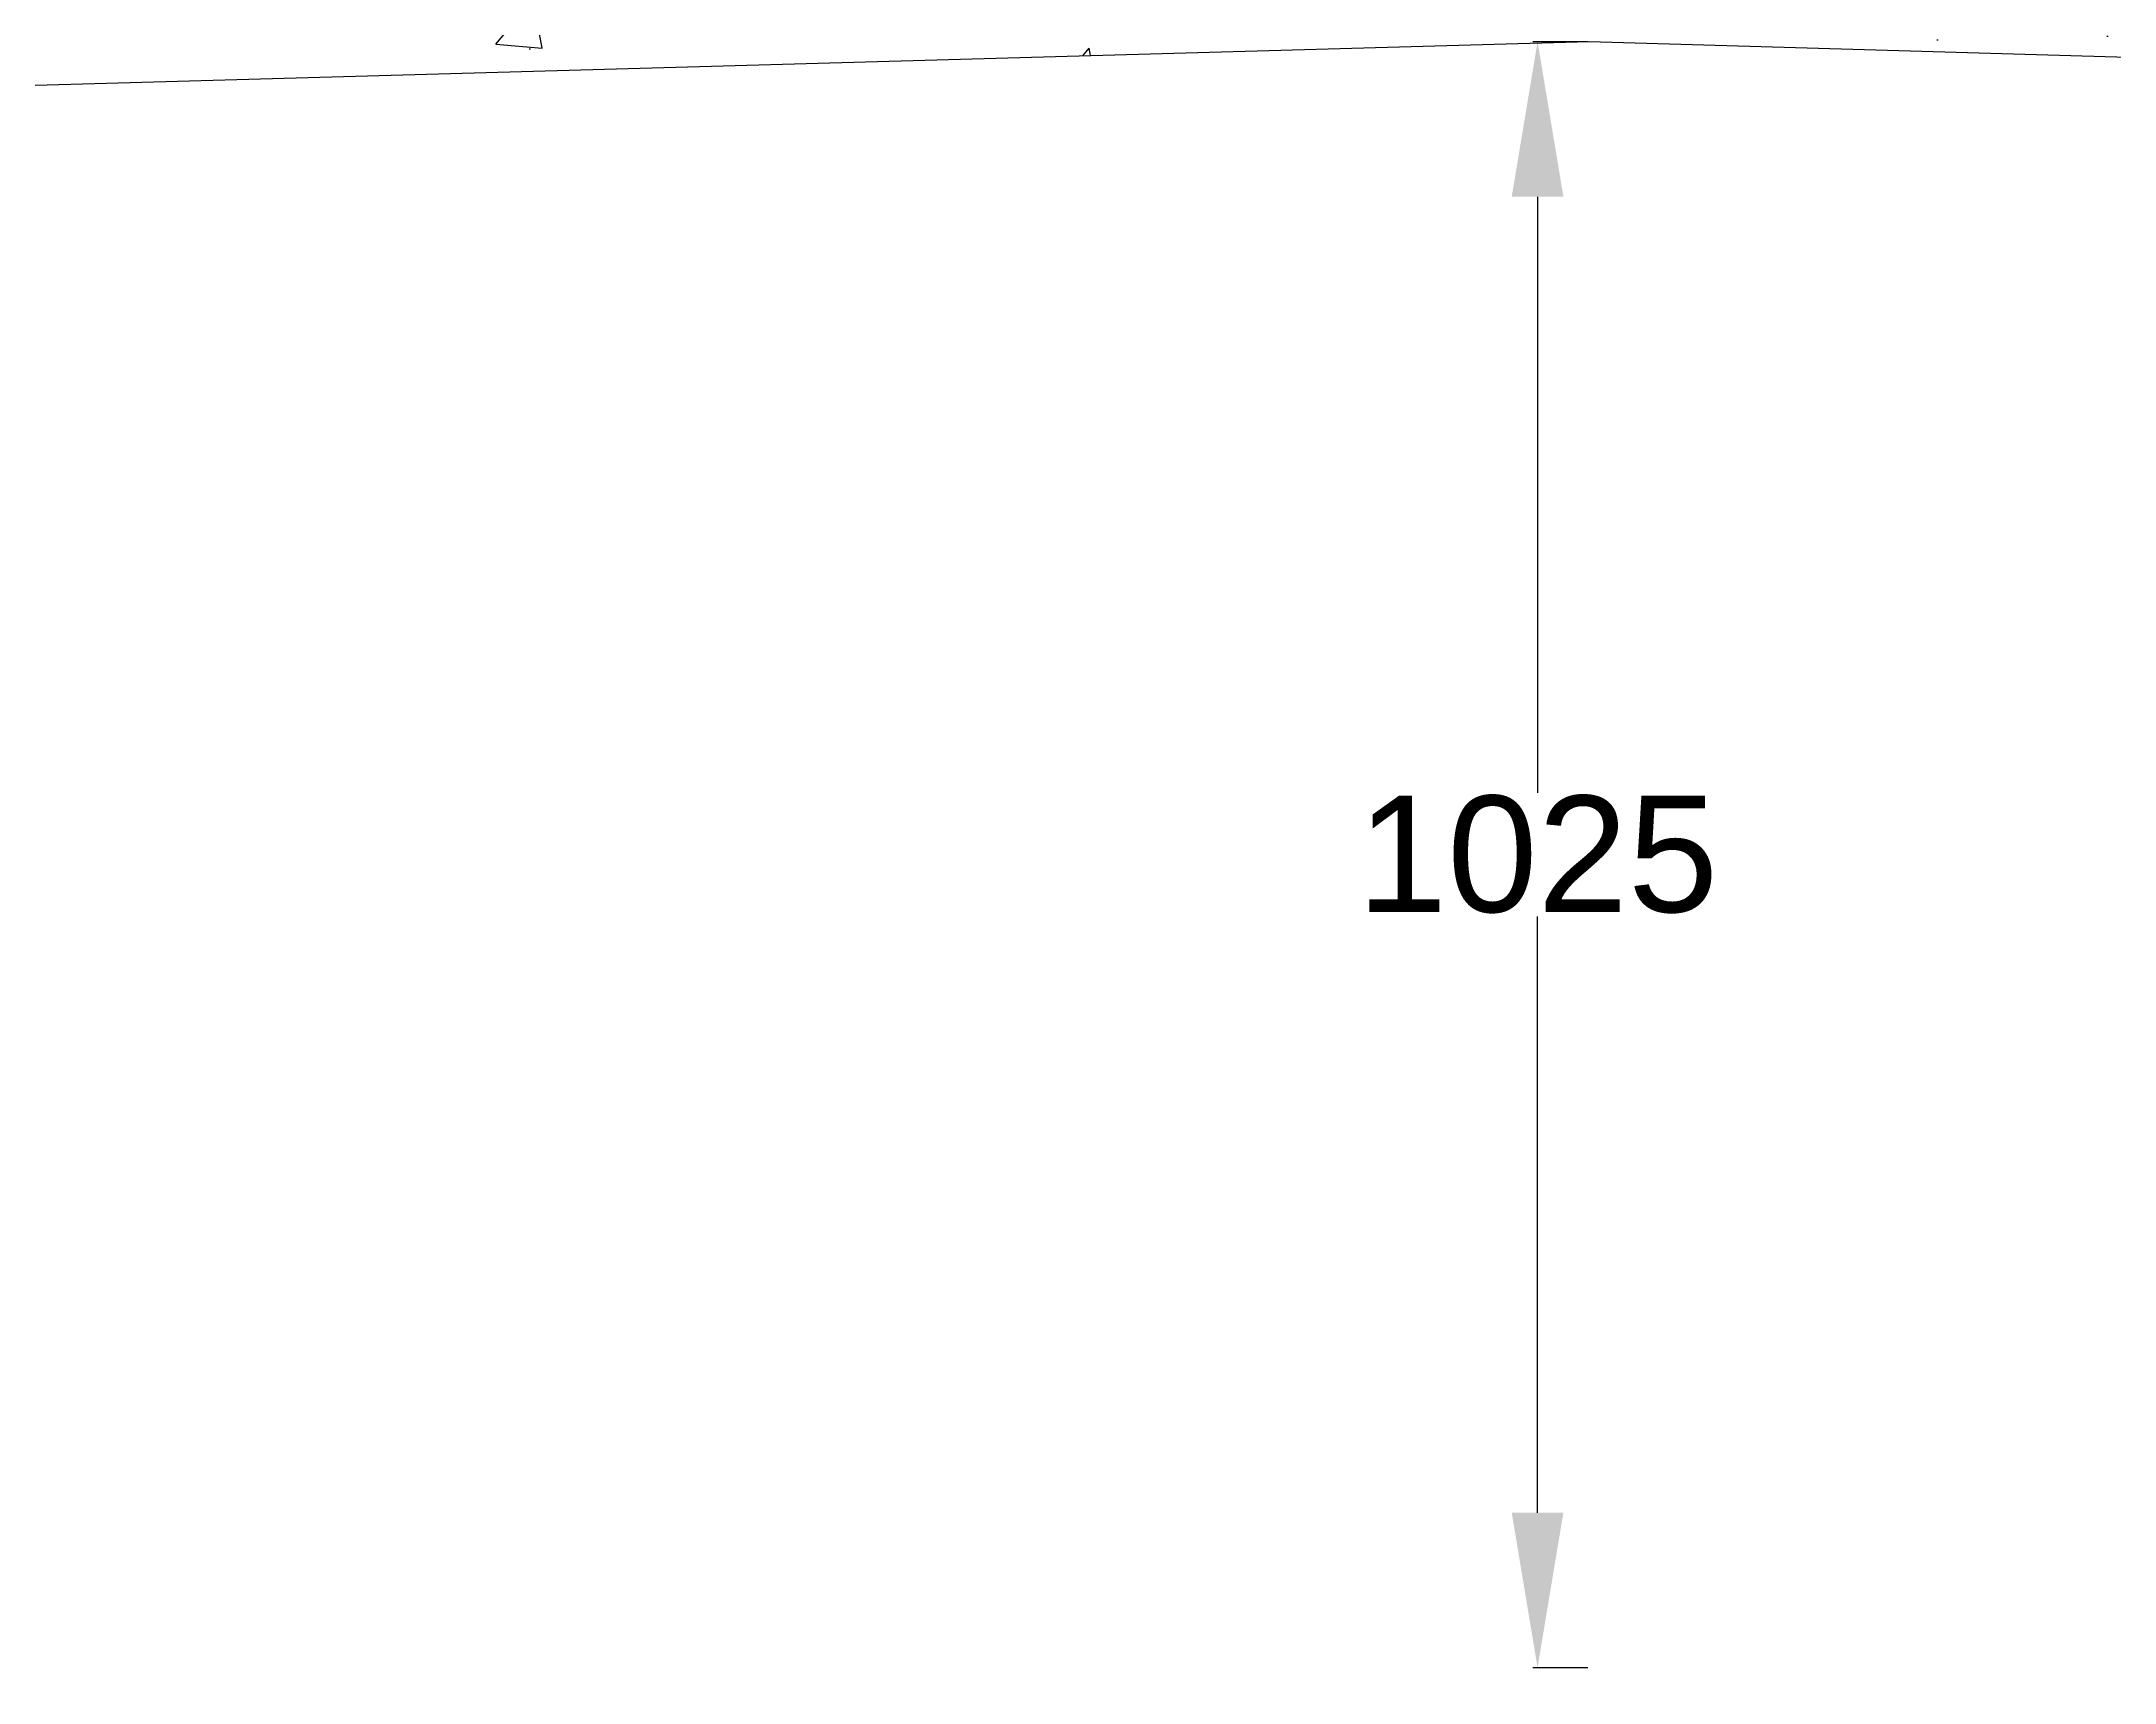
# Model space of a CAD drawing. Header units: inches. Extents: x 4060 to 5459, y 2 to 1025.
# Drawn here: x 4354.1 to 4434.3, y 109.2 to 172.7 of the extents above; entities that cross this region are included whole.
import ezdxf

# ---------------------------------------------------------------- set-up
doc = ezdxf.new("R2010")
doc.units = ezdxf.units.IN
doc.header["$MEASUREMENT"] = 0
doc.layers.add('DIMENSIONS', color=7, linetype='Continuous')
doc.styles.get("Standard").update_dxf_attribs({"font": 'arial.ttf', "height": 4.5})
doc.dimstyles.get("Standard").update_dxf_attribs({"dimtxt": 0.18, "dimasz": 6, "dimexe": 0.18, "dimexo": 0.0625, "dimgap": 0.09, "dimtad": 0, "dimtih": 1, "dimtoh": 1, "dimdec": 4, "dimzin": 0, "dimdsep": 46, "dimtxsty": 'Standard', "dimcen": 0.09, "dimadec": 0, "dimazin": 0, "dimtfac": 1, "dimtdec": 4, "dimtofl": 0, "dimtmove": 0, "dimatfit": 3, "dimfxl": 1, "dimtolj": 1, "dimtzin": 0, "dimarcsym": 0})

# ---------------------------------------------------------------- blocks, each defined once
blk = doc.blocks.new('*D51')
at = {"layer": 'Defpoints', "color": 0, "transparency": 16777216}
for p in [(4413.975, 172.681), (4411.972, 109.762), (4413.975, 109.762)]:
    blk.add_point(p, dxfattribs=at)
at = {"layer": 'DIMENSIONS', "color": 0, "lineweight": -2, "transparency": 16777216}
for p, q in [((4413.912, 172.681), (4411.792, 172.681)), ((4411.972, 166.681), (4411.972, 143.609)), ((4411.972, 115.762), (4411.972, 138.834)), ((4413.912, 109.762), (4411.792, 109.762))]:
    blk.add_line(p, q, dxfattribs=at)
at = {"layer": 'DIMENSIONS', "color": 0, "transparency": 16777216}
for points in [[(4410.972, 166.681), (4412.972, 166.681), (4411.972, 172.681)], [(4410.972, 115.762), (4412.972, 115.762), (4411.972, 109.762)]]:
    blk.add_solid(points, dxfattribs=at)
at = {"layer": 'DIMENSIONS', "color": 0, "transparency": 16777216, "insert": (4411.972, 141.222), "char_height": 4.5, "attachment_point": 5}
blk.add_mtext('\\A1;1025', dxfattribs=at)

msp = doc.modelspace()

# ---------------------------------------------------------------- hatches: boundary and pattern name
h = msp.add_hatch()
h.set_pattern_fill('AR-CONC', color=0, scale=3, style=0)
h.set_pattern_definition([(50, (0, 0), (21.517805, -1.882564), [2.25, -24.75]), (355, (0, 0), (-4.16254, 22.56576), [1.8, -19.8]), (100.4514, (1.793, -0.157), (17.35528, 20.68319), [1.91221, -21.03426]), (46.1842, (0, 6), (32.01723, -4.96557), [3.375, -37.125]), (96.6356, (2.668, 5.586), (28.03988, 29.22354), [2.8683, -31.5514]), (351.1842, (0, 6), (28.03986, 29.22356), [2.7, -29.7]), (21, (3, 4.5), (17.90721, -12.07857), [2.25, -24.75]), (326, (3, 4.5), (7.29946, 21.7545), [1.8, -19.8]), (71.4514, (4.492, 3.493), (25.20668, 9.675915), [1.91221, -21.03426]), (37.5, (0, 0), (0.364796, 9.986816), [0, -19.56, 0, -20.1, 0, -19.875]), (7.5, (0, 0), (7.892086, 11.832351), [0, -11.46, 0, -19.11, 0, -7.575]), (327.5, (-6.69, 0), (16.014673, -0.676646), [0, -7.5, 0, -23.4, 0, -31.05]), (317.5, (-9.69, 0), (17.495585, 3.00315), [0, -9.75, 0, -15.54, 0, -22.05])])
h.paths.add_polyline_path([(4518.73573, 191.08736), (4414.04226, 193.83312), (4308.53236, 190.87686), (4308.15968, 66.93567), (4320.727, 66.93567), (4320.727, 153.24149), (4350.61555, 170.9064), (4413.97463, 172.68116), (4476.53888, 170.87467), (4506.09467, 153.43522), (4506.09467, 66.93567), (4518.36242, 66.93567)])

# ---------------------------------------------------------------- linework, layer by layer
at = {"color": 0}
msp.add_lwpolyline([(4320.727, 66.93567), (4320.727, 153.24149), (4350.61555, 170.9064), (4413.97463, 172.68116), (4476.53888, 170.87467), (4506.09467, 153.43522), (4506.09467, 66.93567)], dxfattribs=at)

# ---------------------------------------------------------------- dimensions: what is measured, and where the dimension line sits
at = {"layer": 'DIMENSIONS', "color": 0}
dim = msp.add_linear_dim(base=(4411.97243, 109.76202), p1=(4413.97463, 172.68116), p2=(4413.97463, 109.76202), angle=90, text='1025', dimstyle='Standard', dxfattribs=at)
dim.commit()
dim.dimension.update_dxf_attribs({"geometry": '*D51', "text_midpoint": (4411.97243, 141.22159)})

doc.saveas('drawing.dxf')
